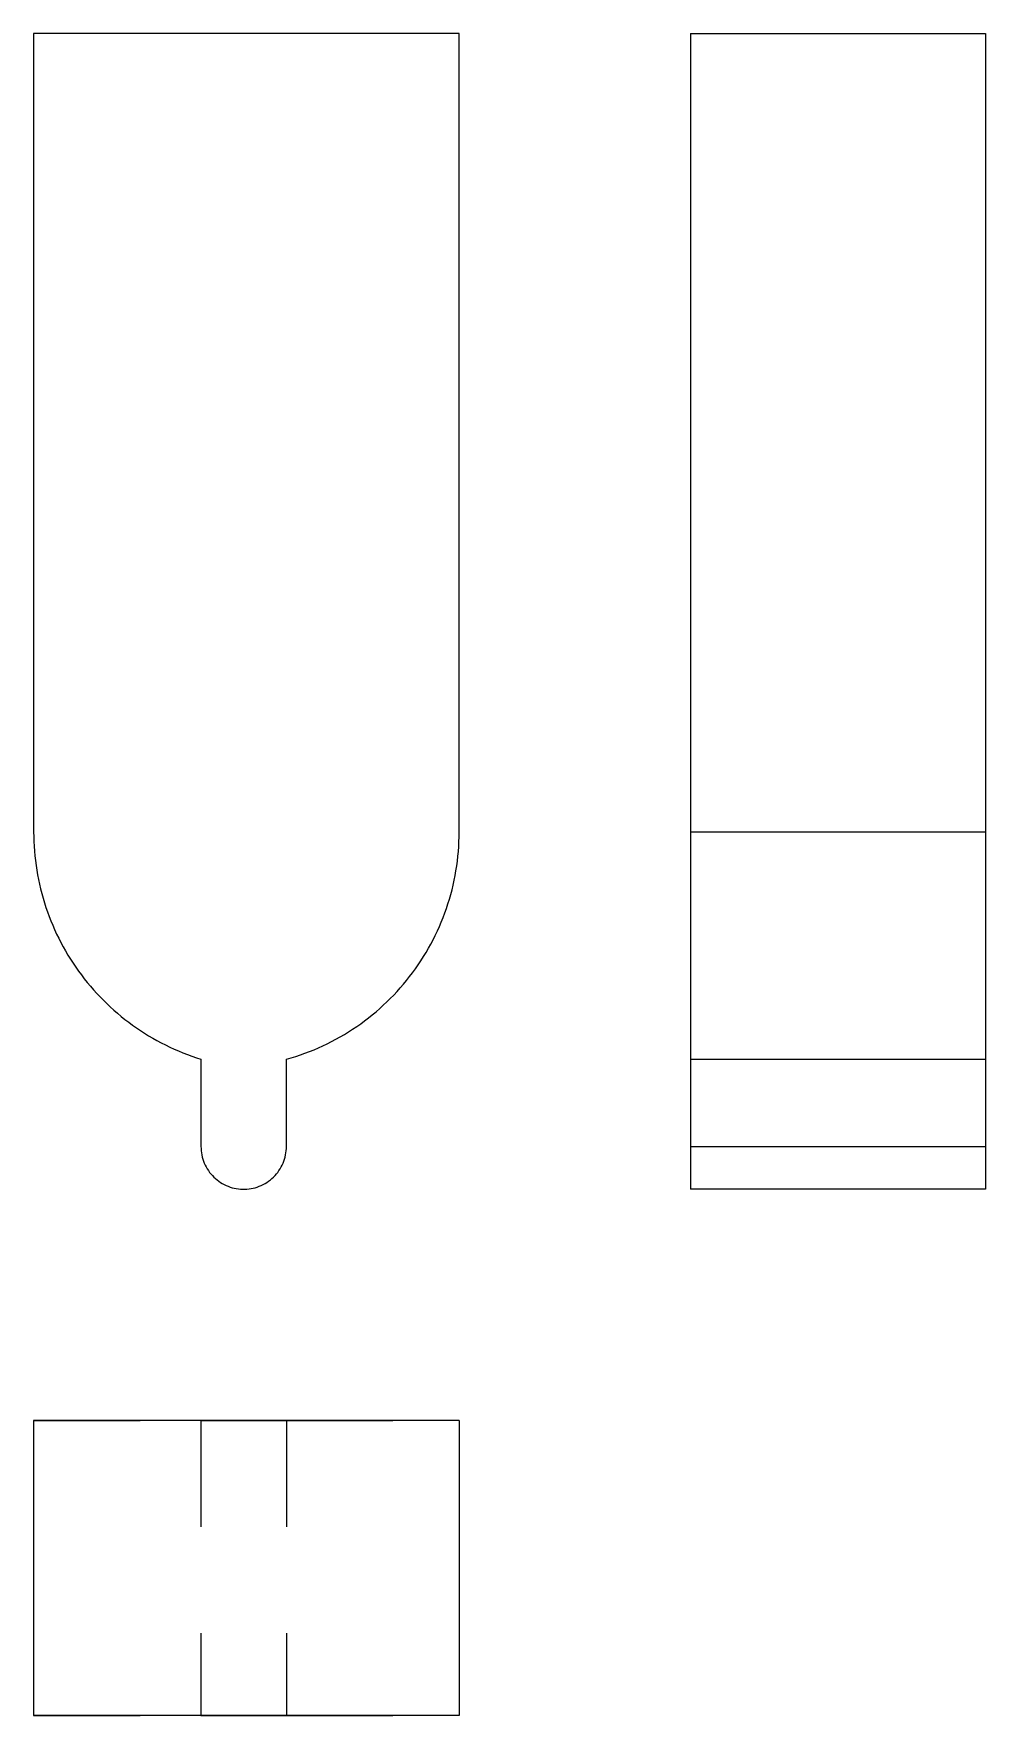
# Model space of a CAD drawing. Extents: x 0 to 0.89, y 0 to 1.58.
import ezdxf

# ---------------------------------------------------------------- set-up
doc = ezdxf.new("R2010")
doc.units = 0
doc.linetypes.add('HIDDEN', pattern=[0.054285, 0.036208, -0.018077])
for name, color, linetype in [('FRONT', 7, 'CONTINUOUS'), ('LEFT', 7, 'CONTINUOUS'), ('TOP', 7, 'CONTINUOUS'), ('TOP_HID', 7, 'HIDDEN')]:
    doc.layers.add(name, color=color, linetype=linetype)

msp = doc.modelspace()

# ---------------------------------------------------------------- linework, layer by layer
at = {"layer": 'FRONT'}
for p, q in [((0, 1.57998), (0, 1.385219)), ((0.399772, 1.57998), (0, 1.57998)), ((0.399772, 1.385219), (0.399772, 1.57998)), ((0, 1.385219), (0, 1.146039)), ((0.399772, 1.146039), (0.399772, 1.385219)), ((0, 1.146039), (0, 0.920527)), ((0.399772, 0.920527), (0.399772, 1.146039)), ((0, 0.920527), (0, 0.82998)), ((0.399772, 0.82998), (0.399772, 0.920527)), ((0, 0.82998), (0.000045, 0.825475)), ((0.000045, 0.825475), (0.000181, 0.820972)), ((0.399584, 0.820837), (0.399725, 0.825407)), ((0.399725, 0.825407), (0.399772, 0.82998)), ((0.000181, 0.820972), (0.000408, 0.816473)), ((0.000408, 0.816473), (0.000726, 0.811979)), ((0.000726, 0.811979), (0.001133, 0.807492)), ((0.001133, 0.807492), (0.001631, 0.803015)), ((0.398076, 0.802613), (0.398594, 0.807157)), ((0.398594, 0.807157), (0.399018, 0.81171)), ((0.399018, 0.81171), (0.399348, 0.81627)), ((0.399348, 0.81627), (0.399584, 0.820837)), ((0.001631, 0.803015), (0.002219, 0.798548)), ((0.002219, 0.798548), (0.002897, 0.794095)), ((0.002897, 0.794095), (0.003665, 0.789656)), ((0.395962, 0.789061), (0.39676, 0.793564)), ((0.39676, 0.793564), (0.397465, 0.798082)), ((0.397465, 0.798082), (0.398076, 0.802613)), ((0.003665, 0.789656), (0.004522, 0.785233)), ((0.004522, 0.785233), (0.005467, 0.780828)), ((0.005467, 0.780828), (0.006502, 0.776443)), ((0.006502, 0.776443), (0.007624, 0.77208)), ((0.391848, 0.771244), (0.393014, 0.775666)), ((0.393014, 0.775666), (0.394089, 0.78011)), ((0.394089, 0.78011), (0.395072, 0.784576)), ((0.395072, 0.784576), (0.395962, 0.789061)), ((0.007624, 0.77208), (0.008834, 0.767741)), ((0.008834, 0.767741), (0.010131, 0.763427)), ((0.010131, 0.763427), (0.011515, 0.759139)), ((0.011515, 0.759139), (0.012985, 0.754881)), ((0.387806, 0.758138), (0.389243, 0.762478)), ((0.389243, 0.762478), (0.390591, 0.766848)), ((0.390591, 0.766848), (0.391848, 0.771244)), ((0.012985, 0.754881), (0.01454, 0.750653)), ((0.01454, 0.750653), (0.01618, 0.746457)), ((0.01618, 0.746457), (0.017904, 0.742295)), ((0.38117, 0.741098), (0.382961, 0.745306)), ((0.382961, 0.745306), (0.384664, 0.749549)), ((0.384664, 0.749549), (0.386279, 0.753827)), ((0.386279, 0.753827), (0.387806, 0.758138)), ((0.017904, 0.742295), (0.019712, 0.738169)), ((0.019712, 0.738169), (0.021603, 0.734079)), ((0.021603, 0.734079), (0.023575, 0.730029)), ((0.023575, 0.730029), (0.025629, 0.726019)), ((0.373153, 0.724664), (0.375284, 0.72871)), ((0.375284, 0.72871), (0.377331, 0.732798)), ((0.377331, 0.732798), (0.379294, 0.736928)), ((0.379294, 0.736928), (0.38117, 0.741098)), ((0.025629, 0.726019), (0.027763, 0.722052)), ((0.027763, 0.722052), (0.029976, 0.718128)), ((0.029976, 0.718128), (0.032269, 0.71425)), ((0.032269, 0.71425), (0.034638, 0.710418)), ((0.363808, 0.708946), (0.366265, 0.712802)), ((0.366265, 0.712802), (0.368643, 0.716709)), ((0.368643, 0.716709), (0.370939, 0.720663)), ((0.370939, 0.720663), (0.373153, 0.724664)), ((0.034638, 0.710418), (0.037085, 0.706635)), ((0.037085, 0.706635), (0.039607, 0.702903)), ((0.039607, 0.702903), (0.042204, 0.699221)), ((0.042204, 0.699221), (0.044874, 0.695593)), ((0.044874, 0.695593), (0.047617, 0.692019)), ((0.353199, 0.694052), (0.355966, 0.697693)), ((0.355966, 0.697693), (0.358657, 0.70139)), ((0.358657, 0.70139), (0.361272, 0.705141)), ((0.361272, 0.705141), (0.363808, 0.708946)), ((0.047617, 0.692019), (0.050431, 0.688501)), ((0.050431, 0.688501), (0.053316, 0.685041)), ((0.053316, 0.685041), (0.05627, 0.68164)), ((0.05627, 0.68164), (0.059291, 0.678298)), ((0.338272, 0.676747), (0.341399, 0.680084)), ((0.341399, 0.680084), (0.344457, 0.683484)), ((0.344457, 0.683484), (0.347443, 0.686946)), ((0.347443, 0.686946), (0.350358, 0.69047)), ((0.350358, 0.69047), (0.353199, 0.694052)), ((0.059291, 0.678298), (0.06238, 0.675018)), ((0.06238, 0.675018), (0.065533, 0.671801)), ((0.065533, 0.671801), (0.068751, 0.668648)), ((0.068751, 0.668648), (0.072032, 0.665561)), ((0.072032, 0.665561), (0.075374, 0.66254)), ((0.321642, 0.661072), (0.325096, 0.664068)), ((0.325096, 0.664068), (0.328488, 0.667135)), ((0.328488, 0.667135), (0.331815, 0.670272)), ((0.331815, 0.670272), (0.335077, 0.673476)), ((0.335077, 0.673476), (0.338272, 0.676747)), ((0.075374, 0.66254), (0.078777, 0.659588)), ((0.078777, 0.659588), (0.082238, 0.656704)), ((0.082238, 0.656704), (0.085757, 0.653891)), ((0.085757, 0.653891), (0.089331, 0.651149)), ((0.089331, 0.651149), (0.09296, 0.64848)), ((0.09296, 0.64848), (0.096643, 0.645884)), ((0.303487, 0.647191), (0.307231, 0.649816)), ((0.307231, 0.649816), (0.31092, 0.652518)), ((0.31092, 0.652518), (0.314553, 0.655295)), ((0.314553, 0.655295), (0.318127, 0.658147)), ((0.318127, 0.658147), (0.321642, 0.661072)), ((0.096643, 0.645884), (0.100376, 0.643363)), ((0.100376, 0.643363), (0.10416, 0.640918)), ((0.10416, 0.640918), (0.107992, 0.638549)), ((0.107992, 0.638549), (0.111871, 0.636258)), ((0.111871, 0.636258), (0.115795, 0.634046)), ((0.115795, 0.634046), (0.119764, 0.631913)), ((0.275876, 0.631053), (0.279959, 0.633112)), ((0.279959, 0.633112), (0.283999, 0.635254)), ((0.283999, 0.635254), (0.287993, 0.63748)), ((0.287993, 0.63748), (0.291941, 0.639787)), ((0.291941, 0.639787), (0.29584, 0.642176)), ((0.29584, 0.642176), (0.299689, 0.644644)), ((0.299689, 0.644644), (0.303487, 0.647191)), ((0.119764, 0.631913), (0.123774, 0.62986)), ((0.123774, 0.62986), (0.127825, 0.627889)), ((0.127825, 0.627889), (0.131914, 0.626)), ((0.131914, 0.626), (0.136041, 0.624193)), ((0.136041, 0.624193), (0.140204, 0.62247)), ((0.140204, 0.62247), (0.1444, 0.620831)), ((0.1444, 0.620831), (0.148629, 0.619277)), ((0.148629, 0.619277), (0.152888, 0.617809)), ((0.152888, 0.617809), (0.157175, 0.616426)), ((0.157175, 0.616426), (0.157175, 0.534422)), ((0.237471, 0.616426), (0.241864, 0.617696)), ((0.237471, 0.534422), (0.237471, 0.616426)), ((0.241864, 0.617696), (0.24623, 0.619056)), ((0.24623, 0.619056), (0.250567, 0.620506)), ((0.250567, 0.620506), (0.254873, 0.622045)), ((0.254873, 0.622045), (0.259146, 0.623672)), ((0.259146, 0.623672), (0.263385, 0.625388)), ((0.263385, 0.625388), (0.267587, 0.62719)), ((0.267587, 0.62719), (0.271751, 0.629079)), ((0.271751, 0.629079), (0.275876, 0.631053)), ((0.157175, 0.534422), (0.157225, 0.532421)), ((0.157225, 0.532421), (0.157375, 0.530424)), ((0.157375, 0.530424), (0.157624, 0.528438)), ((0.157624, 0.528438), (0.157971, 0.526467)), ((0.157971, 0.526467), (0.158417, 0.524515)), ((0.158417, 0.524515), (0.158959, 0.522588)), ((0.158959, 0.522588), (0.159597, 0.52069)), ((0.23505, 0.52069), (0.235688, 0.522588)), ((0.235688, 0.522588), (0.23623, 0.524515)), ((0.23623, 0.524515), (0.236675, 0.526467)), ((0.236675, 0.526467), (0.237023, 0.528438)), ((0.237023, 0.528438), (0.237272, 0.530424)), ((0.237272, 0.530424), (0.237422, 0.532421)), ((0.237422, 0.532421), (0.237471, 0.534422)), ((0.159597, 0.52069), (0.160328, 0.518827)), ((0.160328, 0.518827), (0.161151, 0.517002)), ((0.161151, 0.517002), (0.162065, 0.515221)), ((0.162065, 0.515221), (0.163065, 0.513487)), ((0.163065, 0.513487), (0.164152, 0.511806)), ((0.164152, 0.511806), (0.16532, 0.51018)), ((0.16532, 0.51018), (0.166568, 0.508615)), ((0.166568, 0.508615), (0.167893, 0.507114)), ((0.167893, 0.507114), (0.169291, 0.505681)), ((0.169291, 0.505681), (0.170758, 0.50432)), ((0.223889, 0.50432), (0.225356, 0.505681)), ((0.225356, 0.505681), (0.226754, 0.507114)), ((0.226754, 0.507114), (0.228079, 0.508615)), ((0.228079, 0.508615), (0.229327, 0.51018)), ((0.229327, 0.51018), (0.230495, 0.511806)), ((0.230495, 0.511806), (0.231581, 0.513487)), ((0.231581, 0.513487), (0.232582, 0.515221)), ((0.232582, 0.515221), (0.233496, 0.517002)), ((0.233496, 0.517002), (0.234319, 0.518827)), ((0.234319, 0.518827), (0.23505, 0.52069)), ((0.170758, 0.50432), (0.172292, 0.503033)), ((0.172292, 0.503033), (0.173887, 0.501824)), ((0.173887, 0.501824), (0.175541, 0.500696)), ((0.175541, 0.500696), (0.177249, 0.499653)), ((0.177249, 0.499653), (0.179007, 0.498695)), ((0.179007, 0.498695), (0.180811, 0.497827)), ((0.180811, 0.497827), (0.182656, 0.497049)), ((0.182656, 0.497049), (0.184537, 0.496364)), ((0.184537, 0.496364), (0.18645, 0.495774)), ((0.18645, 0.495774), (0.18839, 0.49528)), ((0.18839, 0.49528), (0.190352, 0.494884)), ((0.190352, 0.494884), (0.192331, 0.494585)), ((0.192331, 0.494585), (0.194323, 0.494386)), ((0.194323, 0.494386), (0.196323, 0.494286)), ((0.196323, 0.494286), (0.198324, 0.494286)), ((0.198324, 0.494286), (0.200324, 0.494386)), ((0.200324, 0.494386), (0.202316, 0.494585)), ((0.202316, 0.494585), (0.204295, 0.494884)), ((0.204295, 0.494884), (0.206257, 0.49528)), ((0.206257, 0.49528), (0.208197, 0.495774)), ((0.208197, 0.495774), (0.21011, 0.496364)), ((0.21011, 0.496364), (0.211991, 0.497049)), ((0.211991, 0.497049), (0.213836, 0.497827)), ((0.213836, 0.497827), (0.215639, 0.498695)), ((0.215639, 0.498695), (0.217397, 0.499653)), ((0.217397, 0.499653), (0.219106, 0.500696)), ((0.219106, 0.500696), (0.22076, 0.501824)), ((0.22076, 0.501824), (0.222355, 0.503033)), ((0.222355, 0.503033), (0.223889, 0.50432))]:
    msp.add_line(p, q, dxfattribs=at)
at = {"layer": 'LEFT'}
for p, q in [((0.616913, 1.579992), (0.894058, 1.579992)), ((0.616913, 1.579992), (0.616913, 1.385232)), ((0.894058, 1.579992), (0.894058, 1.385232)), ((0.616913, 1.385232), (0.616913, 1.146052)), ((0.894058, 1.385232), (0.894058, 1.146052)), ((0.616913, 1.146052), (0.616913, 0.920539)), ((0.894058, 1.146052), (0.894058, 0.920539)), ((0.616913, 0.920539), (0.616913, 0.829992)), ((0.894058, 0.920539), (0.894058, 0.829992)), ((0.616913, 0.829992), (0.616913, 0.616439)), ((0.616913, 0.829992), (0.894058, 0.829992)), ((0.894058, 0.829992), (0.894058, 0.616439)), ((0.616913, 0.616439), (0.894058, 0.616439)), ((0.616913, 0.616439), (0.616913, 0.534434)), ((0.894058, 0.616439), (0.894058, 0.534434)), ((0.616913, 0.534434), (0.616913, 0.494286)), ((0.616913, 0.534434), (0.894058, 0.534434)), ((0.894058, 0.534434), (0.894058, 0.494286)), ((0.894058, 0.494286), (0.616913, 0.494286))]:
    msp.add_line(p, q, dxfattribs=at)
at = {"layer": 'TOP'}
for p, q in [((0, 0.277145), (0, 0)), ((0.399772, 0.277145), (0, 0.277145)), ((0.399772, 0.277145), (0.399772, 0)), ((0.399772, 0), (0, 0))]:
    msp.add_line(p, q, dxfattribs=at)
at = {"layer": 'TOP_HID', "linetype": 'HIDDEN'}
for p, q in [((0, 0.277145), (0.157175, 0.277145)), ((0.157175, 0.277145), (0.157175, 0)), ((0.157175, 0.277145), (0.157175, 0)), ((0.237471, 0.277145), (0.157175, 0.277145)), ((0.157175, 0.277145), (0.237471, 0.277145)), ((0.237471, 0.277145), (0.399772, 0.277145)), ((0.237471, 0.277145), (0.237471, 0)), ((0.237471, 0.277145), (0.237471, 0)), ((0, 0), (0.157175, 0)), ((0.237471, 0), (0.157175, 0)), ((0.157175, 0), (0.237471, 0)), ((0.237471, 0), (0.399772, 0))]:
    msp.add_line(p, q, dxfattribs=at)

doc.saveas('drawing.dxf')
